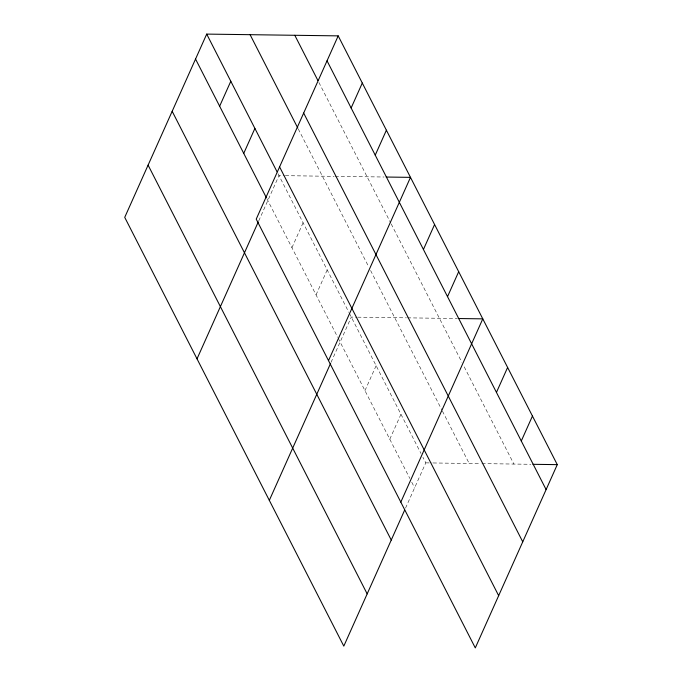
<?xml version="1.0" encoding="UTF-8"?>
<svg xmlns="http://www.w3.org/2000/svg" width="682" height="682" viewBox="0 0 682 682"><rect width="100%" height="100%" fill="white"/><g stroke="black" fill="none" stroke-linecap="round" stroke-linejoin="round"><path stroke-width="0.51" stroke-dasharray="3.41 2.56" d="M258.751 220.857L278.998 175.589L284.292 175.666M291.939 247.702L303.098 222.758M316.039 294.871L327.198 269.919M331.043 362.355L351.298 317.087L356.584 317.156M364.964 390.633L376.123 365.68M389.789 439.225L400.956 414.272M405.534 508.133L425.781 462.865L422.917 457.255M285.349 175.675L334.103 176.34M335.169 176.348L384.034 177.013M357.641 317.173L406.395 317.829M407.461 317.846L457.383 318.52M425.781 462.865L432.132 462.95M433.189 462.967L480.878 463.607M481.944 463.624L530.818 464.28M318.903 82.454L390.718 223.005M391.195 223.943L461.833 362.193M464.22 366.865L513.878 464.058M298.29 129.017L368.664 266.73M370.59 270.507L441.953 410.189M442.43 411.118L469.173 463.453M278.034 173.705L348.886 312.373M349.363 313.311L421.007 453.521M266.875 198.658L337.726 337.317M338.204 338.263L409.848 478.474M411.757 482.208L414.622 487.818"/><path stroke-width="1.02" d="M338.195 35.873L256.219 219.135L475.294 647.9L557.271 464.638L338.195 35.873L206.706 34.1L124.729 217.362L343.805 646.127L404.665 510.068M219.638 106.213L230.806 81.26M243.738 153.382L254.898 128.429M197.021 358.851L258.316 221.829M351.136 107.986L362.295 83.042M375.228 155.155L386.396 130.202M328.511 360.625L410.487 177.363L386.148 177.039M269.322 500.349L330.617 363.318M423.428 249.484L434.587 224.531M447.528 296.644L458.688 271.692M400.811 502.123L482.788 318.861L458.44 318.528M496.453 392.406L507.613 367.453M521.287 440.998L532.446 416.046M532.932 464.314L557.271 464.638M327.036 60.826L546.112 489.591M294.803 35.285L317.94 80.57M303.669 113.067L522.744 541.832M250.098 34.688L297.812 128.071M279.586 166.894L498.661 595.659M206.706 34.1L277.071 171.821M195.546 59.053L266.389 197.712M172.171 111.294L391.255 540.059M148.096 165.121L367.172 593.886"/></g></svg>
